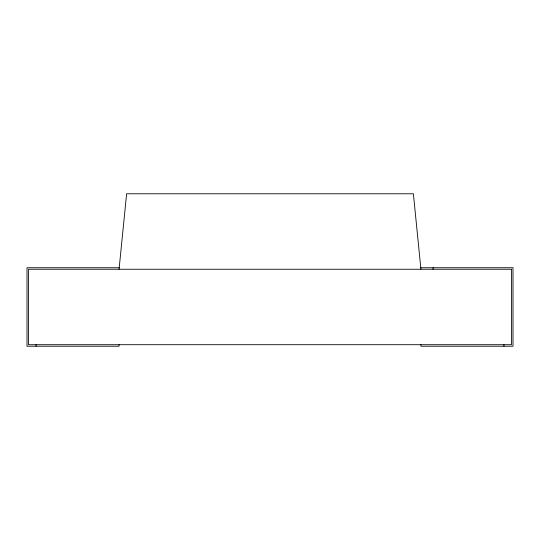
<?xml version="1.0" encoding="UTF-8"?>
<svg xmlns="http://www.w3.org/2000/svg" width="540" height="540" viewBox="0 0 540 540"><rect width="100%" height="100%" fill="white"/><g stroke="black" fill="none" stroke-linecap="round" stroke-linejoin="round"><path stroke-width="0.81" d="M119.07 269.244L126.617 193.779L413.384 193.779L420.93 269.244M119.57 267.739L27 267.739L27 346.221L119.07 346.221L119.07 344.709M420.437 267.739L513 267.739L513 346.221L420.93 346.221L420.93 344.709M503.942 344.709L503.942 346.221M433.067 267.739L433.067 269.244M36.059 344.709L36.059 346.221M511.488 269.244L28.512 269.244L28.512 344.709L511.488 344.709L511.488 269.244"/></g></svg>
